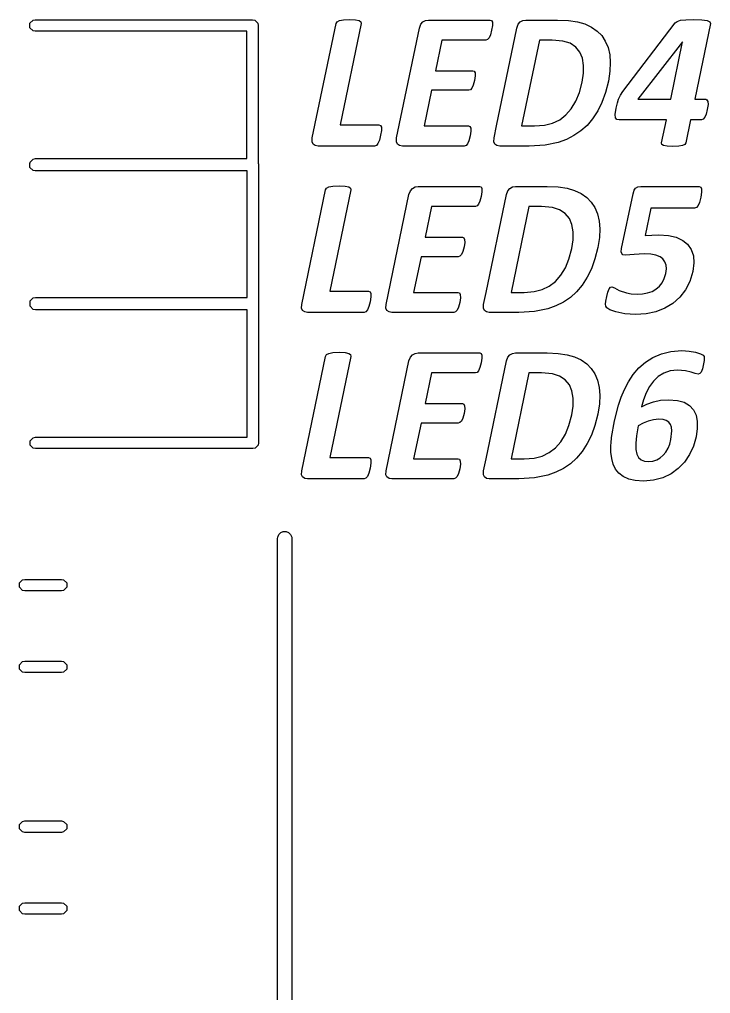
# Model space of a CAD drawing. Extents: x 34.8 to 94.5, y -157.8 to -74.1.
# Drawn here: x 46.04 to 53.31, y -122.78 to -112.54 of the extents above; entities that cross this region are included whole.
import ezdxf

# ---------------------------------------------------------------- set-up
doc = ezdxf.new("R2010")
doc.units = 0
doc.layers.add('BLACK', color=7, linetype='CONTINUOUS')

msp = doc.modelspace()

# ---------------------------------------------------------------- linework, layer by layer
at = {"layer": 'BLACK', "linetype": 'CONTINUOUS'}
for p, q in [((46.152067, -112.582039), (46.184539, -112.549567)), ((46.184539, -112.549567), (46.2075, -112.545)), ((46.2075, -112.545), (48.4925, -112.545)), ((48.4925, -112.545), (48.515461, -112.549567)), ((48.515461, -112.549567), (48.547933, -112.582039)), ((49.369953, -112.584821), (49.380211, -112.566502)), ((49.380211, -112.566502), (49.404483, -112.55313)), ((49.404483, -112.55313), (49.446798, -112.544979)), ((49.446798, -112.544979), (49.511095, -112.541864)), ((49.511095, -112.541864), (49.574568, -112.544979)), ((49.574568, -112.544979), (49.613036, -112.55313)), ((49.613036, -112.55313), (49.631812, -112.566411)), ((49.631812, -112.566411), (49.63456, -112.584821)), ((50.261012, -112.592567), (50.282567, -112.567693)), ((50.282567, -112.567693), (50.310926, -112.552706)), ((50.310926, -112.552706), (50.342376, -112.547726)), ((50.342376, -112.547726), (50.989833, -112.547726)), ((50.989833, -112.547726), (51.004854, -112.552855)), ((51.004854, -112.552855), (51.013097, -112.570807)), ((51.013097, -112.570807), (51.01383, -112.603597)), ((51.285367, -112.592567), (51.306921, -112.567693)), ((51.306921, -112.567693), (51.335281, -112.552706)), ((51.335281, -112.552706), (51.36673, -112.547726)), ((51.36673, -112.547726), (51.69948, -112.547726)), ((51.69948, -112.547726), (51.815096, -112.552973)), ((51.815096, -112.552973), (51.909152, -112.56737)), ((51.909152, -112.56737), (51.985061, -112.589217)), ((52.936418, -112.577585), (52.956751, -112.56174)), ((52.956751, -112.56174), (52.992655, -112.550566)), ((52.992655, -112.550566), (53.048617, -112.543971)), ((53.048617, -112.543971), (53.129309, -112.541864)), ((53.129309, -112.541864), (53.215954, -112.544429)), ((53.215954, -112.544429), (53.271824, -112.552581)), ((53.271824, -112.552581), (53.300584, -112.566319)), ((53.300584, -112.566319), (53.306629, -112.585737)), ((46.152067, -112.627961), (46.152067, -112.582039)), ((46.184539, -112.660433), (46.152067, -112.627961)), ((46.2075, -112.665), (46.184539, -112.660433)), ((48.4325, -112.665), (46.2075, -112.665)), ((48.4325, -114.005), (48.4325, -112.665)), ((48.547933, -112.582039), (48.5525, -112.605)), ((48.5525, -112.605), (48.5525, -114.052431)), ((49.11991, -113.787503), (49.369953, -112.584821)), ((49.63456, -112.584821), (49.413184, -113.64975)), ((50.006511, -113.787503), (50.246571, -112.632723)), ((50.246571, -112.632723), (50.261012, -112.592567)), ((51.00577, -112.654247), (50.99313, -112.702973)), ((51.01383, -112.603597), (51.00577, -112.654247)), ((51.057065, -113.661474), (51.270926, -112.632723)), ((51.270926, -112.632723), (51.285367, -112.592567)), ((51.985061, -112.589217), (52.056299, -112.622173)), ((52.056299, -112.622173), (52.115075, -112.663091)), ((52.115075, -112.663091), (52.163023, -112.712041)), ((52.383299, -113.300239), (52.936418, -112.577585)), ((53.306629, -112.585737), (53.14149, -113.380106)), ((50.482968, -112.758752), (50.415923, -113.081153)), ((50.945961, -112.758752), (50.482968, -112.758752)), ((50.96318, -112.753165), (50.945961, -112.758752)), ((50.978933, -112.735213), (50.96318, -112.753165)), ((50.99313, -112.702973), (50.978933, -112.735213)), ((51.507322, -112.758752), (51.319652, -113.661474)), ((51.640679, -112.758752), (51.507322, -112.758752)), ((51.754377, -112.768165), (51.640679, -112.758752)), ((51.829631, -112.792091), (51.754377, -112.768165)), ((52.163023, -112.712041), (52.200855, -112.769221)), ((52.200855, -112.769221), (52.228963, -112.835742)), ((51.889842, -112.832488), (51.829631, -112.792091)), ((51.932671, -112.884965), (51.889842, -112.832488)), ((52.228963, -112.835742), (52.247012, -112.913266)), ((53.011339, -112.776338), (52.544133, -113.380106)), ((52.887875, -113.380106), (53.013354, -112.776338)), ((53.013354, -112.776338), (53.011339, -112.776338)), ((51.959881, -112.9484), (51.932671, -112.884965)), ((51.972605, -113.025465), (51.959881, -112.9484)), ((52.247012, -112.913266), (52.253442, -112.993057)), ((50.415923, -113.081153), (50.807841, -113.081153)), ((50.807841, -113.081153), (50.823137, -113.086831)), ((51.971368, -113.107934), (51.972605, -113.025465)), ((52.253442, -112.993057), (52.249159, -113.084878)), ((50.825427, -113.184284), (50.812696, -113.233285)), ((50.823137, -113.086831), (50.832021, -113.104142)), ((50.832937, -113.135833), (50.825427, -113.184284)), ((50.832021, -113.104142), (50.832937, -113.135833)), ((51.957676, -113.200862), (51.971368, -113.107934)), ((52.249159, -113.084878), (52.232449, -113.190696)), ((50.373333, -113.286317), (50.295298, -113.661474)), ((50.765252, -113.286317), (50.373333, -113.286317)), ((50.782745, -113.281279), (50.765252, -113.286317)), ((50.798774, -113.264426), (50.782745, -113.281279)), ((50.812696, -113.233285), (50.798774, -113.264426)), ((51.92826, -113.311215), (51.957676, -113.200862)), ((52.232449, -113.190696), (52.201907, -113.310577)), ((51.891272, -113.401996), (51.92826, -113.311215)), ((52.201907, -113.310577), (52.164522, -113.413824)), ((52.327154, -113.418208), (52.339509, -113.380106)), ((52.339509, -113.380106), (52.341351, -113.374427)), ((52.341351, -113.374427), (52.359028, -113.337333)), ((52.359028, -113.337333), (52.383299, -113.300239)), ((52.544133, -113.380106), (52.887875, -113.380106)), ((53.14149, -113.380106), (53.256803, -113.380106)), ((53.256803, -113.380106), (53.269549, -113.385549)), ((53.269549, -113.385549), (53.27906, -113.405477)), ((51.787133, -113.546069), (51.843229, -113.482173)), ((51.843229, -113.482173), (51.891272, -113.401996)), ((52.164522, -113.413824), (52.120983, -113.50238)), ((52.30389, -113.539841), (52.313782, -113.475361)), ((52.313782, -113.475361), (52.327154, -113.418208)), ((53.273015, -113.489557), (53.259816, -113.538643)), ((53.280938, -113.434635), (53.273015, -113.489557)), ((53.27906, -113.405477), (53.280938, -113.434635)), ((51.720845, -113.596713), (51.787133, -113.546069)), ((52.067398, -113.584985), (52.008173, -113.655084)), ((52.120983, -113.50238), (52.067398, -113.584985)), ((52.307187, -113.576935), (52.30389, -113.539841)), ((52.3223, -113.593422), (52.307187, -113.576935)), ((52.346663, -113.596994), (52.3223, -113.593422)), ((53.22779, -113.591203), (53.211649, -113.596994)), ((53.245812, -113.569608), (53.22779, -113.591203)), ((53.259816, -113.538643), (53.245812, -113.569608)), ((49.413184, -113.64975), (49.821039, -113.64975)), ((49.821039, -113.64975), (49.837434, -113.655429)), ((49.837434, -113.655429), (49.846135, -113.673838)), ((49.846135, -113.673838), (49.846593, -113.707727)), ((50.295298, -113.661474), (50.762321, -113.661474)), ((50.762321, -113.661474), (50.777616, -113.667152)), ((50.777616, -113.667152), (50.786501, -113.685013)), ((50.786501, -113.685013), (50.787325, -113.717344)), ((51.030866, -113.787503), (51.057065, -113.661474)), ((51.319652, -113.661474), (51.457039, -113.661474)), ((51.457039, -113.661474), (51.561085, -113.653856)), ((51.561085, -113.653856), (51.645259, -113.632806)), ((51.645259, -113.632806), (51.720845, -113.596713)), ((52.008173, -113.655084), (51.943204, -113.713864)), ((52.84272, -113.596994), (52.346663, -113.596994)), ((52.792803, -113.837329), (52.84272, -113.596994)), ((53.096336, -113.596994), (53.046419, -113.837329)), ((53.211649, -113.596994), (53.096336, -113.596994)), ((49.117847, -113.828632), (49.11991, -113.787503)), ((49.83835, -113.759568), (49.825069, -113.811408)), ((49.846593, -113.707727), (49.83835, -113.759568)), ((50.004448, -113.828632), (50.006511, -113.787503)), ((50.77954, -113.766987), (50.766625, -113.816721)), ((50.787325, -113.717344), (50.77954, -113.766987)), ((51.028803, -113.828632), (51.030866, -113.787503)), ((51.870957, -113.763372), (51.792197, -113.803418)), ((51.943204, -113.713864), (51.870957, -113.763372)), ((49.128886, -113.852533), (49.117847, -113.828632)), ((49.150297, -113.867247), (49.128886, -113.852533)), ((49.18036, -113.8725), (49.150297, -113.867247)), ((49.774694, -113.8725), (49.18036, -113.8725)), ((49.793562, -113.866363), (49.774694, -113.8725)), ((49.810231, -113.846396), (49.793562, -113.866363)), ((49.825069, -113.811408), (49.810231, -113.846396)), ((50.015487, -113.852533), (50.004448, -113.828632)), ((50.036898, -113.867247), (50.015487, -113.852533)), ((50.066961, -113.8725), (50.036898, -113.867247)), ((50.718448, -113.8725), (50.066961, -113.8725)), ((50.736126, -113.866912), (50.718448, -113.8725)), ((50.752429, -113.848961), (50.736126, -113.866912)), ((50.766625, -113.816721), (50.752429, -113.848961)), ((51.039842, -113.852533), (51.028803, -113.828632)), ((51.061253, -113.867247), (51.039842, -113.852533)), ((51.091316, -113.8725), (51.061253, -113.867247)), ((51.401077, -113.8725), (51.091316, -113.8725)), ((51.567891, -113.862349), (51.401077, -113.8725)), ((51.706167, -113.834123), (51.567891, -113.862349)), ((51.792197, -113.803418), (51.706167, -113.834123)), ((52.794543, -113.85528), (52.792803, -113.837329)), ((52.811946, -113.868103), (52.794543, -113.85528)), ((52.849406, -113.875797), (52.811946, -113.868103)), ((52.909582, -113.878361), (52.849406, -113.875797)), ((52.97223, -113.875797), (52.909582, -113.878361)), ((53.012896, -113.868103), (52.97223, -113.875797)), ((53.03671, -113.85528), (53.012896, -113.868103)), ((53.046419, -113.837329), (53.03671, -113.85528)), ((46.187039, -114.009567), (46.21, -114.005)), ((46.21, -114.005), (48.4325, -114.005)), ((46.152067, -114.052039), (46.154567, -114.049539)), ((46.152067, -114.097961), (46.152067, -114.052039)), ((46.184539, -114.130433), (46.152067, -114.097961)), ((46.154567, -114.042039), (46.187039, -114.009567)), ((46.154567, -114.049539), (46.154567, -114.042039)), ((48.5525, -114.052431), (48.555, -114.065)), ((48.555, -114.065), (48.555, -115.525)), ((46.2075, -114.135), (46.184539, -114.130433)), ((48.435, -114.135), (46.2075, -114.135)), ((48.435, -115.465), (48.435, -114.135)), ((49.270211, -114.316502), (49.294483, -114.30313)), ((49.294483, -114.30313), (49.336798, -114.294979)), ((49.336798, -114.294979), (49.401095, -114.291864)), ((49.401095, -114.291864), (49.464568, -114.294979)), ((49.464568, -114.294979), (49.503036, -114.30313)), ((49.503036, -114.30313), (49.521812, -114.316411)), ((50.172567, -114.317693), (50.200926, -114.302706)), ((50.200926, -114.302706), (50.232376, -114.297726)), ((50.232376, -114.297726), (50.879833, -114.297726)), ((50.879833, -114.297726), (50.894854, -114.302855)), ((50.894854, -114.302855), (50.903097, -114.320807)), ((51.196921, -114.317693), (51.225281, -114.302706)), ((51.225281, -114.302706), (51.25673, -114.297726)), ((51.25673, -114.297726), (51.58948, -114.297726)), ((51.58948, -114.297726), (51.705096, -114.302973)), ((51.705096, -114.302973), (51.799152, -114.31737)), ((52.519771, -114.315678), (52.54182, -114.302522)), ((52.54182, -114.302522), (52.573077, -114.297726)), ((52.573077, -114.297726), (53.187378, -114.297726)), ((53.187378, -114.297726), (53.203132, -114.303863)), ((53.203132, -114.303863), (53.212657, -114.323189)), ((49.00991, -115.537503), (49.259953, -114.334821)), ((49.259953, -114.334821), (49.270211, -114.316502)), ((49.52456, -114.334821), (49.303184, -115.39975)), ((49.521812, -114.316411), (49.52456, -114.334821)), ((49.896511, -115.537503), (50.136571, -114.382723)), ((50.136571, -114.382723), (50.151012, -114.342567)), ((50.151012, -114.342567), (50.172567, -114.317693)), ((50.89577, -114.404247), (50.88313, -114.452973)), ((50.90383, -114.353597), (50.89577, -114.404247)), ((50.903097, -114.320807), (50.90383, -114.353597)), ((50.947065, -115.411474), (51.160926, -114.382723)), ((51.160926, -114.382723), (51.175367, -114.342567)), ((51.175367, -114.342567), (51.196921, -114.317693)), ((51.799152, -114.31737), (51.875061, -114.339217)), ((51.875061, -114.339217), (51.946299, -114.372173)), ((51.946299, -114.372173), (52.005075, -114.413091)), ((52.005075, -114.413091), (52.053023, -114.462041)), ((52.372401, -114.949672), (52.492019, -114.37448)), ((52.492019, -114.37448), (52.504083, -114.337515)), ((52.504083, -114.337515), (52.519771, -114.315678)), ((53.205055, -114.410475), (53.190232, -114.466885)), ((53.21339, -114.358268), (53.205055, -114.410475)), ((53.212657, -114.323189), (53.21339, -114.358268)), ((50.372968, -114.508752), (50.305923, -114.831153)), ((50.835961, -114.508752), (50.372968, -114.508752)), ((50.85318, -114.503165), (50.835961, -114.508752)), ((50.868933, -114.485213), (50.85318, -114.503165)), ((50.88313, -114.452973), (50.868933, -114.485213)), ((51.397322, -114.508752), (51.209652, -115.411474)), ((51.530679, -114.508752), (51.397322, -114.508752)), ((51.644377, -114.518165), (51.530679, -114.508752)), ((52.053023, -114.462041), (52.090855, -114.519221)), ((53.176112, -114.498952), (53.157766, -114.520345)), ((53.190232, -114.466885), (53.176112, -114.498952)), ((51.719631, -114.542091), (51.644377, -114.518165)), ((51.779842, -114.582488), (51.719631, -114.542091)), ((51.822671, -114.634965), (51.779842, -114.582488)), ((52.090855, -114.519221), (52.118963, -114.585742)), ((52.118963, -114.585742), (52.137012, -114.663266)), ((52.678865, -114.526338), (52.619147, -114.813842)), ((53.139842, -114.526338), (52.678865, -114.526338)), ((53.157766, -114.520345), (53.139842, -114.526338)), ((51.849881, -114.6984), (51.822671, -114.634965)), ((51.862605, -114.775465), (51.849881, -114.6984)), ((52.137012, -114.663266), (52.143442, -114.743057)), ((51.861368, -114.857934), (51.862605, -114.775465)), ((52.143442, -114.743057), (52.139159, -114.834878)), ((52.619147, -114.813842), (52.689764, -114.808804)), ((52.689764, -114.808804), (52.76267, -114.807705)), ((52.76267, -114.807705), (52.863885, -114.814401)), ((52.863885, -114.814401), (52.944387, -114.83271)), ((50.305923, -114.831153), (50.697841, -114.831153)), ((50.697841, -114.831153), (50.713137, -114.836831)), ((50.713137, -114.836831), (50.722021, -114.854142)), ((50.722937, -114.885833), (50.715427, -114.934284)), ((50.722021, -114.854142), (50.722937, -114.885833)), ((51.847676, -114.950862), (51.861368, -114.857934)), ((52.139159, -114.834878), (52.122449, -114.940696)), ((52.944387, -114.83271), (53.014579, -114.864481)), ((53.014579, -114.864481), (53.066386, -114.906257)), ((53.066386, -114.906257), (53.103758, -114.959863)), ((50.688774, -115.014426), (50.672745, -115.031279)), ((50.702696, -114.983285), (50.688774, -115.014426)), ((50.715427, -114.934284), (50.702696, -114.983285)), ((51.81826, -115.061215), (51.847676, -114.950862)), ((52.122449, -114.940696), (52.091907, -115.060577)), ((52.368701, -114.986387), (52.372401, -114.949672)), ((52.373592, -115.004535), (52.368701, -114.986387)), ((52.386608, -115.015127), (52.373592, -115.004535)), ((52.41206, -115.019372), (52.386608, -115.015127)), ((52.50301, -115.013236), (52.41206, -115.019372)), ((52.61008, -115.007008), (52.50301, -115.013236)), ((52.680003, -115.010667), (52.61008, -115.007008)), ((52.731529, -115.020288), (52.680003, -115.010667)), ((52.775823, -115.037563), (52.731529, -115.020288)), ((53.103758, -114.959863), (53.126104, -115.0267)), ((53.126104, -115.0267), (53.131828, -115.101431)), ((50.263333, -115.036317), (50.185298, -115.411474)), ((50.655252, -115.036317), (50.263333, -115.036317)), ((50.672745, -115.031279), (50.655252, -115.036317)), ((51.781272, -115.151996), (51.81826, -115.061215)), ((52.091907, -115.060577), (52.054522, -115.163824)), ((52.806451, -115.060039), (52.775823, -115.037563)), ((52.828129, -115.089318), (52.806451, -115.060039)), ((52.840156, -115.124794), (52.828129, -115.089318)), ((52.84295, -115.164262), (52.840156, -115.124794)), ((53.131828, -115.101431), (53.120425, -115.19367)), ((51.677133, -115.296069), (51.733229, -115.232173)), ((51.733229, -115.232173), (51.781272, -115.151996)), ((52.054522, -115.163824), (52.010983, -115.25238)), ((52.821029, -115.266071), (52.837042, -115.211897)), ((52.837042, -115.211897), (52.84295, -115.164262)), ((53.120425, -115.19367), (53.089785, -115.296145)), ((51.610845, -115.346713), (51.677133, -115.296069)), ((51.957398, -115.334985), (51.898173, -115.405084)), ((52.010983, -115.25238), (51.957398, -115.334985)), ((52.76894, -115.347254), (52.798574, -115.309808)), ((52.798574, -115.309808), (52.821029, -115.266071)), ((53.089785, -115.296145), (53.044038, -115.385095)), ((49.303184, -115.39975), (49.711039, -115.39975)), ((49.711039, -115.39975), (49.727434, -115.405429)), ((49.727434, -115.405429), (49.736135, -115.423838)), ((49.736135, -115.423838), (49.736593, -115.457727)), ((50.185298, -115.411474), (50.652321, -115.411474)), ((50.652321, -115.411474), (50.667616, -115.417152)), ((50.667616, -115.417152), (50.676501, -115.435013)), ((50.676501, -115.435013), (50.677325, -115.467344)), ((50.920866, -115.537503), (50.947065, -115.411474)), ((51.209652, -115.411474), (51.347039, -115.411474)), ((51.347039, -115.411474), (51.451085, -115.403856)), ((51.451085, -115.403856), (51.535259, -115.382806)), ((51.535259, -115.382806), (51.610845, -115.346713)), ((51.898173, -115.405084), (51.833204, -115.463864)), ((52.215963, -115.456353), (52.228053, -115.407718)), ((52.228053, -115.407718), (52.241242, -115.375478)), ((52.241242, -115.375478), (52.255347, -115.357984)), ((52.255347, -115.357984), (52.27046, -115.352855)), ((52.27046, -115.352855), (52.298578, -115.364762)), ((52.298578, -115.364762), (52.347305, -115.390957)), ((52.347305, -115.390957), (52.423509, -115.417244)), ((52.423509, -115.417244), (52.47188, -115.425821)), ((52.47188, -115.425821), (52.536349, -115.429059)), ((52.536349, -115.429059), (52.593307, -115.425922)), ((52.593307, -115.425922), (52.64461, -115.416878)), ((52.64461, -115.416878), (52.692412, -115.400698)), ((52.692412, -115.400698), (52.733453, -115.377585)), ((52.733453, -115.377585), (52.76894, -115.347254)), ((53.044038, -115.385095), (52.983634, -115.462939)), ((46.154567, -115.502039), (46.187039, -115.469567)), ((46.154567, -115.512039), (46.154567, -115.502039)), ((46.154567, -115.557961), (46.154567, -115.512039)), ((46.187039, -115.469567), (46.21, -115.465)), ((46.21, -115.465), (48.435, -115.465)), ((48.555, -115.525), (48.555, -116.995)), ((49.007847, -115.578632), (49.00991, -115.537503)), ((49.72835, -115.509568), (49.715069, -115.561408)), ((49.736593, -115.457727), (49.72835, -115.509568)), ((49.894448, -115.578632), (49.896511, -115.537503)), ((50.66954, -115.516987), (50.656625, -115.566721)), ((50.677325, -115.467344), (50.66954, -115.516987)), ((50.918803, -115.578632), (50.920866, -115.537503)), ((51.760957, -115.513372), (51.682197, -115.553418)), ((51.833204, -115.463864), (51.760957, -115.513372)), ((52.204056, -115.534847), (52.207354, -115.502515)), ((52.206071, -115.55692), (52.204056, -115.534847)), ((52.207354, -115.502515), (52.215963, -115.456353)), ((52.911323, -115.527062), (52.828061, -115.577558)), ((52.983634, -115.462939), (52.911323, -115.527062)), ((46.187039, -115.590433), (46.154567, -115.557961)), ((46.21, -115.595), (46.187039, -115.590433)), ((48.435, -115.595), (46.21, -115.595)), ((48.435, -116.935), (48.435, -115.595)), ((49.018886, -115.602533), (49.007847, -115.578632)), ((49.040297, -115.617247), (49.018886, -115.602533)), ((49.07036, -115.6225), (49.040297, -115.617247)), ((49.664694, -115.6225), (49.07036, -115.6225)), ((49.683562, -115.616363), (49.664694, -115.6225)), ((49.700231, -115.596396), (49.683562, -115.616363)), ((49.715069, -115.561408), (49.700231, -115.596396)), ((49.905487, -115.602533), (49.894448, -115.578632)), ((49.926898, -115.617247), (49.905487, -115.602533)), ((49.956961, -115.6225), (49.926898, -115.617247)), ((50.608448, -115.6225), (49.956961, -115.6225)), ((50.626126, -115.616912), (50.608448, -115.6225)), ((50.642429, -115.598961), (50.626126, -115.616912)), ((50.656625, -115.566721), (50.642429, -115.598961)), ((50.929842, -115.602533), (50.918803, -115.578632)), ((50.951253, -115.617247), (50.929842, -115.602533)), ((50.981316, -115.6225), (50.951253, -115.617247)), ((51.291077, -115.6225), (50.981316, -115.6225)), ((51.457891, -115.612349), (51.291077, -115.6225)), ((51.596167, -115.584123), (51.457891, -115.612349)), ((51.682197, -115.553418), (51.596167, -115.584123)), ((52.215047, -115.573773), (52.206071, -115.55692)), ((52.247013, -115.593648), (52.215047, -115.573773)), ((52.312592, -115.61792), (52.247013, -115.593648)), ((52.405648, -115.637978), (52.312592, -115.61792)), ((52.518305, -115.645947), (52.405648, -115.637978)), ((52.630121, -115.638134), (52.518305, -115.645947)), ((52.732537, -115.615355), (52.630121, -115.638134)), ((52.828061, -115.577558), (52.732537, -115.615355)), ((49.270211, -116.066502), (49.294483, -116.05313)), ((49.294483, -116.05313), (49.336798, -116.044979)), ((49.336798, -116.044979), (49.401095, -116.041864)), ((49.401095, -116.041864), (49.464568, -116.044979)), ((49.464568, -116.044979), (49.503036, -116.05313)), ((49.503036, -116.05313), (49.521812, -116.066411)), ((50.172567, -116.067693), (50.200926, -116.052706)), ((50.200926, -116.052706), (50.232376, -116.047726)), ((50.232376, -116.047726), (50.879833, -116.047726)), ((50.879833, -116.047726), (50.894854, -116.052855)), ((50.894854, -116.052855), (50.903097, -116.070807)), ((51.196921, -116.067693), (51.225281, -116.052706)), ((51.225281, -116.052706), (51.25673, -116.047726)), ((51.25673, -116.047726), (51.58948, -116.047726)), ((51.58948, -116.047726), (51.705096, -116.052973)), ((51.705096, -116.052973), (51.799152, -116.06737)), ((52.790056, -116.057069), (52.888531, -116.032864)), ((52.888531, -116.032864), (53.004929, -116.024279)), ((53.004929, -116.024279), (53.080675, -116.028859)), ((53.080675, -116.028859), (53.149917, -116.040582)), ((53.149917, -116.040582), (53.202582, -116.056977)), ((49.00991, -117.287503), (49.259953, -116.084821)), ((49.259953, -116.084821), (49.270211, -116.066502)), ((49.52456, -116.084821), (49.303184, -117.14975)), ((49.521812, -116.066411), (49.52456, -116.084821)), ((49.896511, -117.287503), (50.136571, -116.132723)), ((50.136571, -116.132723), (50.151012, -116.092567)), ((50.151012, -116.092567), (50.172567, -116.067693)), ((50.89577, -116.154247), (50.88313, -116.202973)), ((50.90383, -116.103597), (50.89577, -116.154247)), ((50.903097, -116.070807), (50.90383, -116.103597)), ((50.947065, -117.161474), (51.160926, -116.132723)), ((51.160926, -116.132723), (51.175367, -116.092567)), ((51.175367, -116.092567), (51.196921, -116.067693)), ((51.799152, -116.06737), (51.875061, -116.089217)), ((51.875061, -116.089217), (51.946299, -116.122173)), ((51.946299, -116.122173), (52.005075, -116.163091)), ((52.553777, -116.20613), (52.622353, -116.145729)), ((52.622353, -116.145729), (52.700084, -116.096069)), ((52.700084, -116.096069), (52.790056, -116.057069)), ((53.202582, -116.056977), (53.229785, -116.072822)), ((53.229785, -116.072822), (53.238303, -116.087568)), ((53.239677, -116.129426), (53.233448, -116.164139)), ((53.238303, -116.087568), (53.241142, -116.105429)), ((53.241142, -116.105429), (53.239677, -116.129426)), ((50.85318, -116.253165), (50.835961, -116.258752)), ((50.868933, -116.235213), (50.85318, -116.253165)), ((50.88313, -116.202973), (50.868933, -116.235213)), ((52.005075, -116.163091), (52.053023, -116.212041)), ((52.053023, -116.212041), (52.090855, -116.269221)), ((52.494583, -116.275788), (52.553777, -116.20613)), ((52.881394, -116.2375), (52.815518, -116.260492)), ((52.959316, -116.229443), (52.881394, -116.2375)), ((53.042664, -116.23558), (52.959316, -116.229443)), ((53.103389, -116.249959), (53.042664, -116.23558)), ((53.146345, -116.264797), (53.103389, -116.249959)), ((53.208627, -116.24941), (53.194064, -116.266354)), ((53.220992, -116.216712), (53.208627, -116.24941)), ((53.233448, -116.164139), (53.220992, -116.216712)), ((50.372968, -116.258752), (50.305923, -116.581153)), ((50.835961, -116.258752), (50.372968, -116.258752)), ((51.397322, -116.258752), (51.209652, -117.161474)), ((51.530679, -116.258752), (51.397322, -116.258752)), ((51.644377, -116.268165), (51.530679, -116.258752)), ((51.719631, -116.292091), (51.644377, -116.268165)), ((51.779842, -116.332488), (51.719631, -116.292091)), ((51.822671, -116.384965), (51.779842, -116.332488)), ((52.090855, -116.269221), (52.118963, -116.335742)), ((52.118963, -116.335742), (52.137012, -116.413266)), ((52.401527, -116.432042), (52.443977, -116.352149)), ((52.443977, -116.352149), (52.494583, -116.275788)), ((52.706708, -116.344939), (52.664818, -116.401881)), ((52.757113, -116.29707), (52.706708, -116.344939)), ((52.815518, -116.260492), (52.757113, -116.29707)), ((53.176021, -116.271483), (53.146345, -116.264797)), ((53.194064, -116.266354), (53.176021, -116.271483)), ((51.849881, -116.4484), (51.822671, -116.384965)), ((51.862605, -116.525465), (51.849881, -116.4484)), ((52.137012, -116.413266), (52.143442, -116.493057)), ((52.366213, -116.51492), (52.401527, -116.432042)), ((52.664818, -116.401881), (52.629863, -116.468679)), ((51.861368, -116.607934), (51.862605, -116.525465)), ((52.143442, -116.493057), (52.139159, -116.584878)), ((52.337688, -116.599013), (52.366213, -116.51492)), ((52.602723, -116.540632), (52.582053, -116.616965)), ((52.629863, -116.468679), (52.602723, -116.540632)), ((52.638656, -116.588297), (52.705884, -116.56375)), ((52.705884, -116.56375), (52.781996, -116.546806)), ((52.781996, -116.546806), (52.866626, -116.54012)), ((52.866626, -116.54012), (52.959937, -116.547634)), ((52.959937, -116.547634), (53.0292, -116.567689)), ((50.305923, -116.581153), (50.697841, -116.581153)), ((50.697841, -116.581153), (50.713137, -116.586831)), ((50.713137, -116.586831), (50.722021, -116.604142)), ((50.722937, -116.635833), (50.715427, -116.684284)), ((50.722021, -116.604142), (50.722937, -116.635833)), ((51.847676, -116.700862), (51.861368, -116.607934)), ((52.139159, -116.584878), (52.122449, -116.690696)), ((52.296289, -116.761862), (52.337688, -116.599013)), ((52.582053, -116.616965), (52.638656, -116.588297)), ((53.0292, -116.567689), (53.086877, -116.601802)), ((53.086877, -116.601802), (53.127661, -116.646366)), ((53.127661, -116.646366), (53.154201, -116.701435)), ((50.688774, -116.764426), (50.672745, -116.781279)), ((50.702696, -116.733285), (50.688774, -116.764426)), ((50.715427, -116.684284), (50.702696, -116.733285)), ((51.81826, -116.811215), (51.847676, -116.700862)), ((52.122449, -116.690696), (52.091907, -116.810577)), ((52.266705, -116.938083), (52.296289, -116.761862)), ((52.65157, -116.764701), (52.596891, -116.786683)), ((52.707624, -116.750413), (52.65157, -116.764701)), ((52.763861, -116.745284), (52.707624, -116.750413)), ((52.808546, -116.749068), (52.763861, -116.745284)), ((52.841164, -116.759114), (52.808546, -116.749068)), ((52.867649, -116.776399), (52.841164, -116.759114)), ((53.154201, -116.701435), (53.167595, -116.769922)), ((53.167595, -116.769922), (53.167608, -116.844244)), ((50.263333, -116.786317), (50.185298, -117.161474)), ((50.655252, -116.786317), (50.263333, -116.786317)), ((50.672745, -116.781279), (50.655252, -116.786317)), ((51.781272, -116.901996), (51.81826, -116.811215)), ((52.091907, -116.810577), (52.054522, -116.913824)), ((52.546149, -116.813702), (52.527622, -116.918924)), ((52.596891, -116.786683), (52.546149, -116.813702)), ((52.885769, -116.799964), (52.867649, -116.776399)), ((52.89658, -116.829014), (52.885769, -116.799964)), ((52.890989, -116.957775), (52.901065, -116.866367)), ((52.901065, -116.866367), (52.89658, -116.829014)), ((53.167608, -116.844244), (53.155047, -116.931305)), ((46.154567, -116.972039), (46.187039, -116.939567)), ((46.154567, -117.017961), (46.154567, -116.972039)), ((46.187039, -116.939567), (46.21, -116.935)), ((46.21, -116.935), (48.435, -116.935)), ((51.733229, -116.982173), (51.781272, -116.901996)), ((52.054522, -116.913824), (52.010983, -117.00238)), ((52.26191, -116.996152), (52.266705, -116.938083)), ((52.527622, -116.918924), (52.520229, -116.996152)), ((52.877856, -117.006398), (52.890989, -116.957775)), ((53.155047, -116.931305), (53.127318, -117.028128)), ((46.187039, -117.050433), (46.154567, -117.017961)), ((46.21, -117.055), (46.187039, -117.050433)), ((48.495, -117.055), (46.21, -117.055)), ((48.517961, -117.050433), (48.495, -117.055)), ((48.550433, -117.017961), (48.517961, -117.050433)), ((48.555, -116.995), (48.550433, -117.017961)), ((51.610845, -117.096713), (51.677133, -117.046069)), ((51.677133, -117.046069), (51.733229, -116.982173)), ((52.010983, -117.00238), (51.957398, -117.084985)), ((52.259975, -117.019577), (52.26191, -116.996152)), ((52.260385, -117.091681), (52.259975, -117.019577)), ((52.520229, -116.996152), (52.521914, -117.06528)), ((52.521914, -117.06528), (52.531678, -117.112106)), ((52.836485, -117.09039), (52.859757, -117.050282)), ((52.859757, -117.050282), (52.877856, -117.006398)), ((53.127318, -117.028128), (53.086445, -117.116594)), ((49.303184, -117.14975), (49.711039, -117.14975)), ((49.711039, -117.14975), (49.727434, -117.155429)), ((49.727434, -117.155429), (49.736135, -117.173838)), ((49.736135, -117.173838), (49.736593, -117.207727)), ((50.185298, -117.161474), (50.652321, -117.161474)), ((50.652321, -117.161474), (50.667616, -117.167152)), ((50.667616, -117.167152), (50.676501, -117.185013)), ((50.920866, -117.287503), (50.947065, -117.161474)), ((51.209652, -117.161474), (51.347039, -117.161474)), ((51.347039, -117.161474), (51.451085, -117.153856)), ((51.451085, -117.153856), (51.535259, -117.132806)), ((51.535259, -117.132806), (51.610845, -117.096713)), ((51.898173, -117.155084), (51.833204, -117.213864)), ((51.957398, -117.084985), (51.898173, -117.155084)), ((52.268358, -117.16019), (52.260385, -117.091681)), ((52.283558, -117.218718), (52.268358, -117.16019)), ((52.531678, -117.112106), (52.551294, -117.149637)), ((52.551294, -117.149637), (52.578206, -117.172923)), ((52.578206, -117.172923), (52.612607, -117.186024)), ((52.701745, -117.186355), (52.741421, -117.173472)), ((52.741421, -117.173472), (52.777346, -117.152598)), ((52.777346, -117.152598), (52.80929, -117.124379)), ((52.80929, -117.124379), (52.836485, -117.09039)), ((53.086445, -117.116594), (53.032642, -117.196335)), ((49.72835, -117.259568), (49.715069, -117.311408)), ((49.736593, -117.207727), (49.72835, -117.259568)), ((50.66954, -117.266987), (50.656625, -117.316721)), ((50.677325, -117.217344), (50.66954, -117.266987)), ((50.676501, -117.185013), (50.677325, -117.217344)), ((51.760957, -117.263372), (51.682197, -117.303418)), ((51.833204, -117.213864), (51.760957, -117.263372)), ((52.308457, -117.271103), (52.283558, -117.218718)), ((52.343824, -117.314522), (52.308457, -117.271103)), ((52.612607, -117.186024), (52.657158, -117.190783)), ((52.657158, -117.190783), (52.701745, -117.186355)), ((52.967743, -117.263689), (52.891878, -117.318576)), ((53.032642, -117.196335), (52.967743, -117.263689)), ((49.007847, -117.328632), (49.00991, -117.287503)), ((49.018886, -117.352533), (49.007847, -117.328632)), ((49.040297, -117.367247), (49.018886, -117.352533)), ((49.07036, -117.3725), (49.040297, -117.367247)), ((49.664694, -117.3725), (49.07036, -117.3725)), ((49.683562, -117.366363), (49.664694, -117.3725)), ((49.700231, -117.346396), (49.683562, -117.366363)), ((49.715069, -117.311408), (49.700231, -117.346396)), ((49.894448, -117.328632), (49.896511, -117.287503)), ((49.905487, -117.352533), (49.894448, -117.328632)), ((49.926898, -117.367247), (49.905487, -117.352533)), ((49.956961, -117.3725), (49.926898, -117.367247)), ((50.608448, -117.3725), (49.956961, -117.3725)), ((50.626126, -117.366912), (50.608448, -117.3725)), ((50.642429, -117.348961), (50.626126, -117.366912)), ((50.656625, -117.316721), (50.642429, -117.348961)), ((50.918803, -117.328632), (50.920866, -117.287503)), ((50.929842, -117.352533), (50.918803, -117.328632)), ((50.951253, -117.367247), (50.929842, -117.352533)), ((50.981316, -117.3725), (50.951253, -117.367247)), ((51.291077, -117.3725), (50.981316, -117.3725)), ((51.457891, -117.362349), (51.291077, -117.3725)), ((51.596167, -117.334123), (51.457891, -117.362349)), ((51.682197, -117.303418), (51.596167, -117.334123)), ((52.389235, -117.34873), (52.343824, -117.314522)), ((52.447506, -117.374881), (52.389235, -117.34873)), ((52.514087, -117.390247), (52.447506, -117.374881)), ((52.804253, -117.360776), (52.708523, -117.386898)), ((52.891878, -117.318576), (52.804253, -117.360776)), ((52.600463, -117.395947), (52.514087, -117.390247)), ((52.708523, -117.386898), (52.600463, -117.395947)), ((48.755, -118), (48.756441, -117.985368)), ((48.756441, -117.985368), (48.76764, -117.958332)), ((48.76764, -117.958332), (48.788332, -117.93764)), ((48.788332, -117.93764), (48.815368, -117.926441)), ((48.815368, -117.926441), (48.844632, -117.926441)), ((48.844632, -117.926441), (48.871668, -117.93764)), ((48.871668, -117.93764), (48.89236, -117.958332)), ((48.89236, -117.958332), (48.903559, -117.985368)), ((48.903559, -117.985368), (48.905, -118)), ((48.755, -125.21), (48.755, -118)), ((48.905, -118), (48.905, -134.088934)), ((46.041925, -118.467039), (46.074397, -118.434567)), ((46.041925, -118.512961), (46.041925, -118.467039)), ((46.074397, -118.434567), (46.097358, -118.43)), ((46.097358, -118.43), (46.482642, -118.43)), ((46.482642, -118.43), (46.505603, -118.434567)), ((46.505603, -118.434567), (46.538075, -118.467039)), ((46.538075, -118.467039), (46.538075, -118.512961)), ((46.074397, -118.545433), (46.041925, -118.512961)), ((46.097358, -118.55), (46.074397, -118.545433)), ((46.482642, -118.55), (46.097358, -118.55)), ((46.505603, -118.545433), (46.482642, -118.55)), ((46.538075, -118.512961), (46.505603, -118.545433)), ((46.041925, -119.327039), (46.074397, -119.294567)), ((46.041925, -119.372961), (46.041925, -119.327039)), ((46.074397, -119.294567), (46.097358, -119.29)), ((46.097358, -119.29), (46.482642, -119.29)), ((46.482642, -119.29), (46.505603, -119.294567)), ((46.505603, -119.294567), (46.538075, -119.327039)), ((46.538075, -119.327039), (46.538075, -119.372961)), ((46.074397, -119.405433), (46.041925, -119.372961)), ((46.097358, -119.41), (46.074397, -119.405433)), ((46.482642, -119.41), (46.097358, -119.41)), ((46.505603, -119.405433), (46.482642, -119.41)), ((46.538075, -119.372961), (46.505603, -119.405433)), ((46.074397, -120.974567), (46.097358, -120.97)), ((46.097358, -120.97), (46.482642, -120.97)), ((46.482642, -120.97), (46.505603, -120.974567)), ((46.041925, -121.007039), (46.074397, -120.974567)), ((46.041925, -121.052961), (46.041925, -121.007039)), ((46.074397, -121.085433), (46.041925, -121.052961)), ((46.505603, -120.974567), (46.538075, -121.007039)), ((46.538075, -121.052961), (46.505603, -121.085433)), ((46.538075, -121.007039), (46.538075, -121.052961)), ((46.097358, -121.09), (46.074397, -121.085433)), ((46.482642, -121.09), (46.097358, -121.09)), ((46.505603, -121.085433), (46.482642, -121.09)), ((46.041925, -121.867039), (46.074397, -121.834567)), ((46.041925, -121.912961), (46.041925, -121.867039)), ((46.074397, -121.834567), (46.097358, -121.83)), ((46.097358, -121.83), (46.482642, -121.83)), ((46.482642, -121.83), (46.505603, -121.834567)), ((46.505603, -121.834567), (46.538075, -121.867039)), ((46.538075, -121.867039), (46.538075, -121.912961)), ((46.074397, -121.945433), (46.041925, -121.912961)), ((46.097358, -121.95), (46.074397, -121.945433)), ((46.482642, -121.95), (46.097358, -121.95)), ((46.505603, -121.945433), (46.482642, -121.95)), ((46.538075, -121.912961), (46.505603, -121.945433))]:
    msp.add_line(p, q, dxfattribs=at)

doc.saveas('drawing.dxf')
